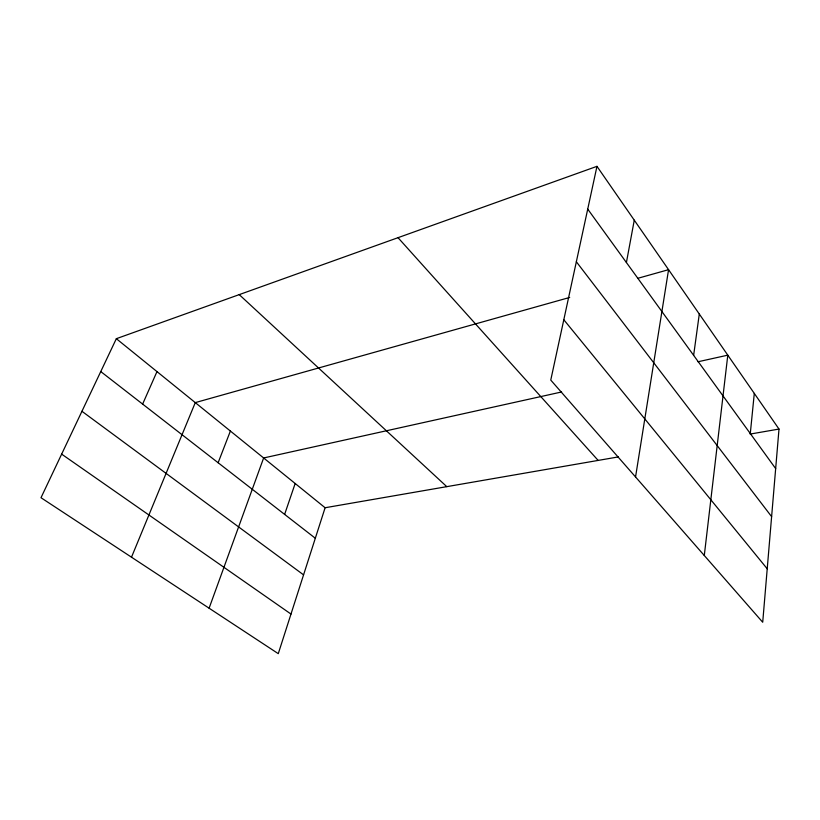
<?xml version="1.0" encoding="UTF-8"?>
<svg xmlns="http://www.w3.org/2000/svg" width="820" height="820" viewBox="0 0 820 820"><rect width="100%" height="100%" fill="white"/><g stroke="black" fill="none" stroke-linecap="round" stroke-linejoin="round"><path stroke-width="1.23" d="M596.97 166.337L779 429.065L762.713 622.257L550.763 380.09L596.97 166.337L116.337 338.691L41 497.719L278.277 653.663L325.109 507.744L618.352 456.914M750.29 433.554L754.297 393.415M704.288 555.499L727.801 355.162L698.005 361.763M693.638 355.347L699.296 314.029M635.551 476.963L668.566 269.678L637.816 278.308M626.408 262.533L634.27 220.18M284.622 514.406L295.169 483.503M209.1 608.194L263.64 457.97L561.608 391.97M218.13 462.746L230.389 431.043M131.497 557.2L195.283 402.61L569.705 297.445M142.629 404.096L156.979 371.603M750.126 434.077L779 429.065M61.654 454.136L290.987 614.067M81.949 411.291L303.564 574.861M100.768 371.573L315.321 538.248M116.337 338.691L325.109 507.744M239.225 294.626L446.787 486.649M398.028 237.677L598.149 460.42M563.811 319.749L767.223 568.803M576.347 261.754L771.62 516.641M587.725 209.12L775.669 468.599"/></g></svg>
